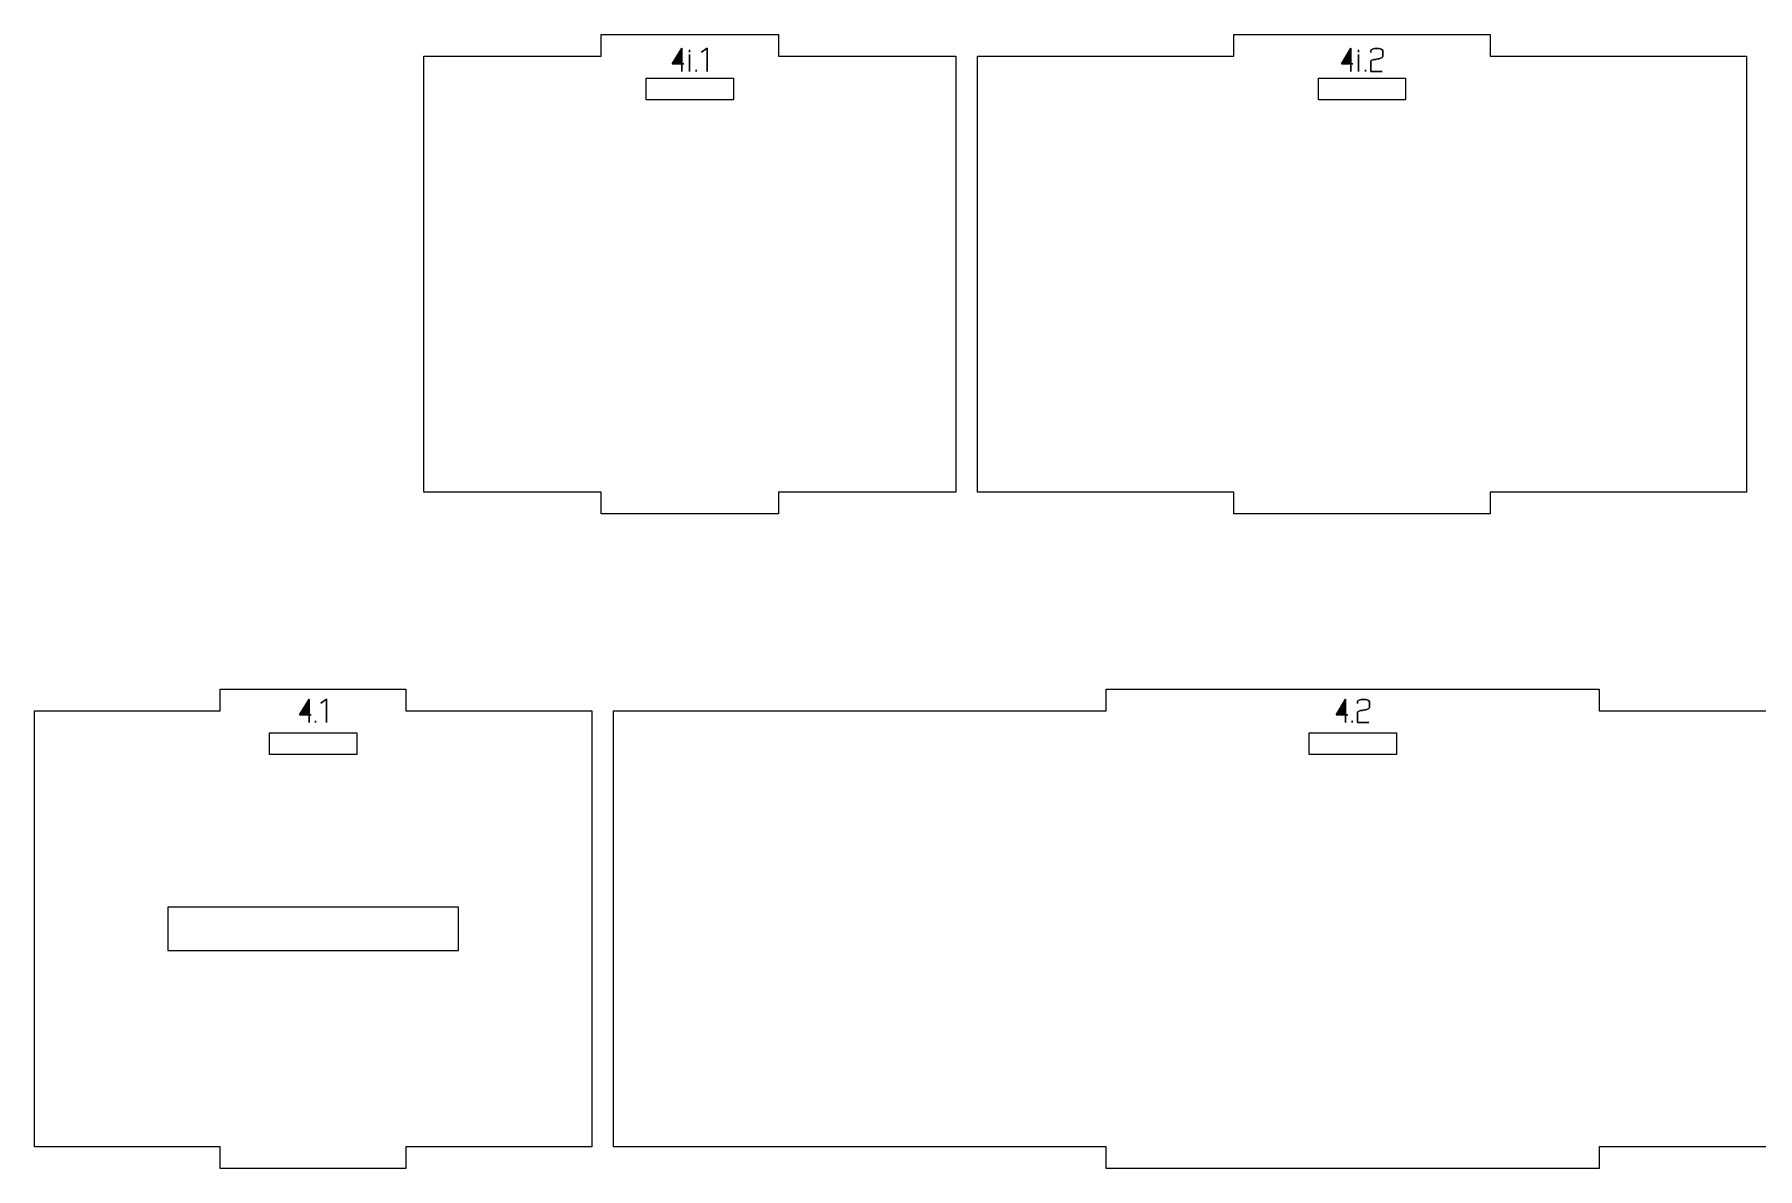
# Model space of a CAD drawing. Header units: centimetres. Extents: x -191 to 212, y -234 to 239.
# Drawn here: x -189.34 to -165.63, y -189.01 to -173.4 of the extents above; entities that cross this region are included whole.
import ezdxf

# ---------------------------------------------------------------- set-up
doc = ezdxf.new("R2010")
doc.units = ezdxf.units.CM
doc.header["$MEASUREMENT"] = 0
doc.layers.add('Capa 1', color=7, linetype='Continuous')

msp = doc.modelspace()

# ---------------------------------------------------------------- hatches: boundary and pattern name
at = {"layer": 'Capa 1', "true_color": 0x3e4095}
h = msp.add_hatch(color=175, dxfattribs=at)
edge = h.paths.add_edge_path()
edge.add_spline(control_points=[(-180.42883, -173.79885), (-180.42883, -173.79885), (-180.42883, -173.58651), (-180.42883, -173.58651), (-180.42883, -173.58651), (-180.55862, -173.79885), (-180.55862, -173.79885), (-180.55862, -173.79885), (-180.42883, -173.79885), (-180.42883, -173.79885)], knot_values=[0, 0, 0, 0, 0.33333333, 0.33333333, 0.33333333, 0.66666667, 0.66666667, 0.66666667, 1, 1, 1, 1], degree=3, periodic=1)
h = msp.add_hatch(color=175, dxfattribs=at)
edge = h.paths.add_edge_path()
edge.add_spline(control_points=[(-180.42883, -173.79885), (-180.42883, -173.79885), (-180.42883, -173.90341), (-180.42883, -173.90341), (-180.42883, -173.90341), (-180.42883, -173.79885), (-180.42883, -173.79885), (-180.42883, -173.79885), (-180.55862, -173.79885), (-180.55862, -173.79885), (-180.55862, -173.79885), (-180.42883, -173.58651), (-180.42883, -173.58651), (-180.42883, -173.58651), (-180.42883, -173.79885), (-180.42883, -173.79885), (-180.42883, -173.79885), (-180.39902, -173.79885), (-180.39902, -173.79885), (-180.39902, -173.79885), (-180.42883, -173.79885), (-180.42883, -173.79885)], knot_values=[0, 0, 0, 0, 0.14285714, 0.14285714, 0.14285714, 0.28571429, 0.28571429, 0.28571429, 0.42857143, 0.42857143, 0.42857143, 0.57142857, 0.57142857, 0.57142857, 0.71428571, 0.71428571, 0.71428571, 0.85714286, 0.85714286, 0.85714286, 1, 1, 1, 1], degree=3, periodic=1)
h = msp.add_hatch(color=175, dxfattribs=at)
edge = h.paths.add_edge_path()
edge.add_spline(control_points=[(-180.32336, -173.64063), (-180.32336, -173.64063), (-180.3229, -173.60807), (-180.3229, -173.60807), (-180.3229, -173.60807), (-180.32336, -173.64063), (-180.32336, -173.64063)], knot_values=[0, 0, 0, 0, 0.5, 0.5, 0.5, 1, 1, 1, 1], degree=3, periodic=1)
h = msp.add_hatch(color=175, dxfattribs=at)
edge = h.paths.add_edge_path()
edge.add_spline(control_points=[(-180.32336, -173.90341), (-180.32336, -173.90341), (-180.32336, -173.66952), (-180.32336, -173.66952), (-180.32336, -173.66952), (-180.32336, -173.90341), (-180.32336, -173.90341)], knot_values=[0, 0, 0, 0, 0.5, 0.5, 0.5, 1, 1, 1, 1], degree=3, periodic=1)
h = msp.add_hatch(color=175, dxfattribs=at)
edge = h.paths.add_edge_path()
edge.add_spline(control_points=[(-180.07891, -173.58651), (-180.07891, -173.58651), (-180.15504, -173.63925), (-180.15504, -173.63925), (-180.15504, -173.63925), (-180.07891, -173.58651), (-180.07891, -173.58651), (-180.07891, -173.58651), (-180.07891, -173.90341), (-180.07891, -173.90341), (-180.07891, -173.90341), (-180.07891, -173.58651), (-180.07891, -173.58651)], knot_values=[0, 0, 0, 0, 0.25, 0.25, 0.25, 0.5, 0.5, 0.5, 0.75, 0.75, 0.75, 1, 1, 1, 1], degree=3, periodic=1)
h = msp.add_hatch(color=175, dxfattribs=at)
edge = h.paths.add_edge_path()
edge.add_spline(control_points=[(-171.2229, -173.79885), (-171.2229, -173.79885), (-171.2229, -173.58651), (-171.2229, -173.58651), (-171.2229, -173.58651), (-171.35269, -173.79885), (-171.35269, -173.79885), (-171.35269, -173.79885), (-171.2229, -173.79885), (-171.2229, -173.79885)], knot_values=[0, 0, 0, 0, 0.33333333, 0.33333333, 0.33333333, 0.66666667, 0.66666667, 0.66666667, 1, 1, 1, 1], degree=3, periodic=1)
h = msp.add_hatch(color=175, dxfattribs=at)
edge = h.paths.add_edge_path()
edge.add_spline(control_points=[(-171.2229, -173.79885), (-171.2229, -173.79885), (-171.2229, -173.90341), (-171.2229, -173.90341), (-171.2229, -173.90341), (-171.2229, -173.79885), (-171.2229, -173.79885), (-171.2229, -173.79885), (-171.35269, -173.79885), (-171.35269, -173.79885), (-171.35269, -173.79885), (-171.2229, -173.58651), (-171.2229, -173.58651), (-171.2229, -173.58651), (-171.2229, -173.79885), (-171.2229, -173.79885), (-171.2229, -173.79885), (-171.19309, -173.79885), (-171.19309, -173.79885), (-171.19309, -173.79885), (-171.2229, -173.79885), (-171.2229, -173.79885)], knot_values=[0, 0, 0, 0, 0.14285714, 0.14285714, 0.14285714, 0.28571429, 0.28571429, 0.28571429, 0.42857143, 0.42857143, 0.42857143, 0.57142857, 0.57142857, 0.57142857, 0.71428571, 0.71428571, 0.71428571, 0.85714286, 0.85714286, 0.85714286, 1, 1, 1, 1], degree=3, periodic=1)
h = msp.add_hatch(color=175, dxfattribs=at)
edge = h.paths.add_edge_path()
edge.add_spline(control_points=[(-171.11743, -173.64063), (-171.11743, -173.64063), (-171.11697, -173.60807), (-171.11697, -173.60807), (-171.11697, -173.60807), (-171.11743, -173.64063), (-171.11743, -173.64063)], knot_values=[0, 0, 0, 0, 0.5, 0.5, 0.5, 1, 1, 1, 1], degree=3, periodic=1)
h = msp.add_hatch(color=175, dxfattribs=at)
edge = h.paths.add_edge_path()
edge.add_spline(control_points=[(-171.11743, -173.90341), (-171.11743, -173.90341), (-171.11743, -173.66952), (-171.11743, -173.66952), (-171.11743, -173.66952), (-171.11743, -173.90341), (-171.11743, -173.90341)], knot_values=[0, 0, 0, 0, 0.5, 0.5, 0.5, 1, 1, 1, 1], degree=3, periodic=1)
h = msp.add_hatch(color=175, dxfattribs=at)
edge = h.paths.add_edge_path()
edge.add_spline(control_points=[(-170.94957, -173.90341), (-170.94957, -173.90341), (-170.94957, -173.77087), (-170.94957, -173.77087), (-170.94865, -173.75895), (-170.9378, -173.74978), (-170.91701, -173.74336), (-170.90845, -173.74274), (-170.90027, -173.74175), (-170.89247, -173.74037), (-170.88468, -173.739), (-170.8768, -173.73755), (-170.86885, -173.73602), (-170.85418, -173.73357), (-170.84294, -173.73158), (-170.83515, -173.73006), (-170.82735, -173.72853), (-170.81978, -173.72654), (-170.81244, -173.72409), (-170.79349, -173.71706), (-170.78401, -173.70804), (-170.78401, -173.69704), (-170.78401, -173.69704), (-170.78401, -173.62228), (-170.78401, -173.62228), (-170.78401, -173.6125), (-170.79188, -173.60417), (-170.80763, -173.59729), (-170.82337, -173.59041), (-170.84302, -173.58697), (-170.86656, -173.58697), (-170.8901, -173.58697), (-170.90975, -173.59041), (-170.92549, -173.59729), (-170.94124, -173.60417), (-170.94911, -173.6125), (-170.94911, -173.62228), (-170.94911, -173.62228), (-170.94911, -173.64475), (-170.94911, -173.64475), (-170.94911, -173.64475), (-170.94911, -173.62228), (-170.94911, -173.62228), (-170.94911, -173.6125), (-170.94124, -173.60417), (-170.92549, -173.59729), (-170.90975, -173.59041), (-170.8901, -173.58697), (-170.86656, -173.58697), (-170.84302, -173.58697), (-170.82337, -173.59041), (-170.80763, -173.59729), (-170.79188, -173.60417), (-170.78401, -173.6125), (-170.78401, -173.62228), (-170.78401, -173.62228), (-170.78401, -173.69704), (-170.78401, -173.69704), (-170.78401, -173.70804), (-170.79349, -173.71706), (-170.81244, -173.72409), (-170.81978, -173.72654), (-170.82735, -173.72853), (-170.83515, -173.73006), (-170.84294, -173.73158), (-170.85418, -173.73357), (-170.86885, -173.73602), (-170.8768, -173.73755), (-170.88468, -173.739), (-170.89247, -173.74037), (-170.90027, -173.74175), (-170.90845, -173.74274), (-170.91701, -173.74336), (-170.9378, -173.74978), (-170.94865, -173.75895), (-170.94957, -173.77087), (-170.94957, -173.77087), (-170.94957, -173.90341), (-170.94957, -173.90341), (-170.94957, -173.90341), (-170.79272, -173.90341), (-170.79272, -173.90341), (-170.79272, -173.90341), (-170.94957, -173.90341), (-170.94957, -173.90341)], knot_values=[0, 0, 0, 0, 0.03571429, 0.03571429, 0.03571429, 0.07142857, 0.07142857, 0.07142857, 0.10714286, 0.10714286, 0.10714286, 0.14285714, 0.14285714, 0.14285714, 0.17857143, 0.17857143, 0.17857143, 0.21428571, 0.21428571, 0.21428571, 0.25, 0.25, 0.25, 0.28571429, 0.28571429, 0.28571429, 0.32142857, 0.32142857, 0.32142857, 0.35714286, 0.35714286, 0.35714286, 0.39285714, 0.39285714, 0.39285714, 0.42857143, 0.42857143, 0.42857143, 0.46428571, 0.46428571, 0.46428571, 0.5, 0.5, 0.5, 0.53571429, 0.53571429, 0.53571429, 0.57142857, 0.57142857, 0.57142857, 0.60714286, 0.60714286, 0.60714286, 0.64285714, 0.64285714, 0.64285714, 0.67857143, 0.67857143, 0.67857143, 0.71428571, 0.71428571, 0.71428571, 0.75, 0.75, 0.75, 0.78571429, 0.78571429, 0.78571429, 0.82142857, 0.82142857, 0.82142857, 0.85714286, 0.85714286, 0.85714286, 0.89285714, 0.89285714, 0.89285714, 0.92857143, 0.92857143, 0.92857143, 0.96428571, 0.96428571, 0.96428571, 1, 1, 1, 1], degree=3, periodic=1)
h = msp.add_hatch(color=175, dxfattribs=at)
edge = h.paths.add_edge_path()
edge.add_spline(control_points=[(-180.22842, -173.90341), (-180.22842, -173.90341), (-180.22842, -173.88094), (-180.22842, -173.88094), (-180.22842, -173.88094), (-180.22842, -173.90341), (-180.22842, -173.90341)], knot_values=[0, 0, 0, 0, 0.5, 0.5, 0.5, 1, 1, 1, 1], degree=3, periodic=1)
h = msp.add_hatch(color=175, dxfattribs=at)
edge = h.paths.add_edge_path()
edge.add_spline(control_points=[(-171.02249, -173.90341), (-171.02249, -173.90341), (-171.02249, -173.88094), (-171.02249, -173.88094), (-171.02249, -173.88094), (-171.02249, -173.90341), (-171.02249, -173.90341)], knot_values=[0, 0, 0, 0, 0.5, 0.5, 0.5, 1, 1, 1, 1], degree=3, periodic=1)
h = msp.add_hatch(color=175, dxfattribs=at)
edge = h.paths.add_edge_path()
edge.add_spline(control_points=[(-185.55668, -182.76062), (-185.55668, -182.76062), (-185.55668, -182.54828), (-185.55668, -182.54828), (-185.55668, -182.54828), (-185.68647, -182.76062), (-185.68647, -182.76062), (-185.68647, -182.76062), (-185.55668, -182.76062), (-185.55668, -182.76062)], knot_values=[0, 0, 0, 0, 0.33333333, 0.33333333, 0.33333333, 0.66666667, 0.66666667, 0.66666667, 1, 1, 1, 1], degree=3, periodic=1)
h = msp.add_hatch(color=175, dxfattribs=at)
edge = h.paths.add_edge_path()
edge.add_spline(control_points=[(-185.55668, -182.76062), (-185.55668, -182.76062), (-185.55668, -182.86518), (-185.55668, -182.86518), (-185.55668, -182.86518), (-185.55668, -182.76062), (-185.55668, -182.76062), (-185.55668, -182.76062), (-185.68647, -182.76062), (-185.68647, -182.76062), (-185.68647, -182.76062), (-185.55668, -182.54828), (-185.55668, -182.54828), (-185.55668, -182.54828), (-185.55668, -182.76062), (-185.55668, -182.76062), (-185.55668, -182.76062), (-185.52687, -182.76062), (-185.52687, -182.76062), (-185.52687, -182.76062), (-185.55668, -182.76062), (-185.55668, -182.76062)], knot_values=[0, 0, 0, 0, 0.14285714, 0.14285714, 0.14285714, 0.28571429, 0.28571429, 0.28571429, 0.42857143, 0.42857143, 0.42857143, 0.57142857, 0.57142857, 0.57142857, 0.71428571, 0.71428571, 0.71428571, 0.85714286, 0.85714286, 0.85714286, 1, 1, 1, 1], degree=3, periodic=1)
h = msp.add_hatch(color=175, dxfattribs=at)
edge = h.paths.add_edge_path()
edge.add_spline(control_points=[(-185.31683, -182.54828), (-185.31683, -182.54828), (-185.39296, -182.60102), (-185.39296, -182.60102), (-185.39296, -182.60102), (-185.31683, -182.54828), (-185.31683, -182.54828), (-185.31683, -182.54828), (-185.31683, -182.86518), (-185.31683, -182.86518), (-185.31683, -182.86518), (-185.31683, -182.54828), (-185.31683, -182.54828)], knot_values=[0, 0, 0, 0, 0.25, 0.25, 0.25, 0.5, 0.5, 0.5, 0.75, 0.75, 0.75, 1, 1, 1, 1], degree=3, periodic=1)
h = msp.add_hatch(color=175, dxfattribs=at)
edge = h.paths.add_edge_path()
edge.add_spline(control_points=[(-171.29612, -182.76062), (-171.29612, -182.76062), (-171.29612, -182.54828), (-171.29612, -182.54828), (-171.29612, -182.54828), (-171.42591, -182.76062), (-171.42591, -182.76062), (-171.42591, -182.76062), (-171.29612, -182.76062), (-171.29612, -182.76062)], knot_values=[0, 0, 0, 0, 0.33333333, 0.33333333, 0.33333333, 0.66666667, 0.66666667, 0.66666667, 1, 1, 1, 1], degree=3, periodic=1)
h = msp.add_hatch(color=175, dxfattribs=at)
edge = h.paths.add_edge_path()
edge.add_spline(control_points=[(-171.29612, -182.76062), (-171.29612, -182.76062), (-171.29612, -182.86518), (-171.29612, -182.86518), (-171.29612, -182.86518), (-171.29612, -182.76062), (-171.29612, -182.76062), (-171.29612, -182.76062), (-171.42591, -182.76062), (-171.42591, -182.76062), (-171.42591, -182.76062), (-171.29612, -182.54828), (-171.29612, -182.54828), (-171.29612, -182.54828), (-171.29612, -182.76062), (-171.29612, -182.76062), (-171.29612, -182.76062), (-171.26631, -182.76062), (-171.26631, -182.76062), (-171.26631, -182.76062), (-171.29612, -182.76062), (-171.29612, -182.76062)], knot_values=[0, 0, 0, 0, 0.14285714, 0.14285714, 0.14285714, 0.28571429, 0.28571429, 0.28571429, 0.42857143, 0.42857143, 0.42857143, 0.57142857, 0.57142857, 0.57142857, 0.71428571, 0.71428571, 0.71428571, 0.85714286, 0.85714286, 0.85714286, 1, 1, 1, 1], degree=3, periodic=1)
h = msp.add_hatch(color=175, dxfattribs=at)
edge = h.paths.add_edge_path()
edge.add_spline(control_points=[(-171.13286, -182.86518), (-171.13286, -182.86518), (-171.13286, -182.73264), (-171.13286, -182.73264), (-171.13194, -182.72072), (-171.12109, -182.71155), (-171.1003, -182.70513), (-171.09174, -182.70451), (-171.08356, -182.70352), (-171.07576, -182.70214), (-171.06797, -182.70077), (-171.06009, -182.69932), (-171.05214, -182.69779), (-171.03747, -182.69534), (-171.02623, -182.69335), (-171.01844, -182.69183), (-171.01064, -182.6903), (-171.00307, -182.68831), (-170.99573, -182.68586), (-170.97678, -182.67883), (-170.9673, -182.66981), (-170.9673, -182.65881), (-170.9673, -182.65881), (-170.9673, -182.58405), (-170.9673, -182.58405), (-170.9673, -182.57427), (-170.97517, -182.56594), (-170.99092, -182.55906), (-171.00666, -182.55218), (-171.02631, -182.54874), (-171.04985, -182.54874), (-171.07339, -182.54874), (-171.09304, -182.55218), (-171.10878, -182.55906), (-171.12453, -182.56594), (-171.1324, -182.57427), (-171.1324, -182.58405), (-171.1324, -182.58405), (-171.1324, -182.60652), (-171.1324, -182.60652), (-171.1324, -182.60652), (-171.1324, -182.58405), (-171.1324, -182.58405), (-171.1324, -182.57427), (-171.12453, -182.56594), (-171.10878, -182.55906), (-171.09304, -182.55218), (-171.07339, -182.54874), (-171.04985, -182.54874), (-171.02631, -182.54874), (-171.00666, -182.55218), (-170.99092, -182.55906), (-170.97517, -182.56594), (-170.9673, -182.57427), (-170.9673, -182.58405), (-170.9673, -182.58405), (-170.9673, -182.65881), (-170.9673, -182.65881), (-170.9673, -182.66981), (-170.97678, -182.67883), (-170.99573, -182.68586), (-171.00307, -182.68831), (-171.01064, -182.6903), (-171.01844, -182.69183), (-171.02623, -182.69335), (-171.03747, -182.69534), (-171.05214, -182.69779), (-171.06009, -182.69932), (-171.06797, -182.70077), (-171.07576, -182.70214), (-171.08356, -182.70352), (-171.09174, -182.70451), (-171.1003, -182.70513), (-171.12109, -182.71155), (-171.13194, -182.72072), (-171.13286, -182.73264), (-171.13286, -182.73264), (-171.13286, -182.86518), (-171.13286, -182.86518), (-171.13286, -182.86518), (-170.97601, -182.86518), (-170.97601, -182.86518), (-170.97601, -182.86518), (-171.13286, -182.86518), (-171.13286, -182.86518)], knot_values=[0, 0, 0, 0, 0.03571429, 0.03571429, 0.03571429, 0.07142857, 0.07142857, 0.07142857, 0.10714286, 0.10714286, 0.10714286, 0.14285714, 0.14285714, 0.14285714, 0.17857143, 0.17857143, 0.17857143, 0.21428571, 0.21428571, 0.21428571, 0.25, 0.25, 0.25, 0.28571429, 0.28571429, 0.28571429, 0.32142857, 0.32142857, 0.32142857, 0.35714286, 0.35714286, 0.35714286, 0.39285714, 0.39285714, 0.39285714, 0.42857143, 0.42857143, 0.42857143, 0.46428571, 0.46428571, 0.46428571, 0.5, 0.5, 0.5, 0.53571429, 0.53571429, 0.53571429, 0.57142857, 0.57142857, 0.57142857, 0.60714286, 0.60714286, 0.60714286, 0.64285714, 0.64285714, 0.64285714, 0.67857143, 0.67857143, 0.67857143, 0.71428571, 0.71428571, 0.71428571, 0.75, 0.75, 0.75, 0.78571429, 0.78571429, 0.78571429, 0.82142857, 0.82142857, 0.82142857, 0.85714286, 0.85714286, 0.85714286, 0.89285714, 0.89285714, 0.89285714, 0.92857143, 0.92857143, 0.92857143, 0.96428571, 0.96428571, 0.96428571, 1, 1, 1, 1], degree=3, periodic=1)
h = msp.add_hatch(color=175, dxfattribs=at)
edge = h.paths.add_edge_path()
edge.add_spline(control_points=[(-185.46634, -182.86518), (-185.46634, -182.86518), (-185.46634, -182.84271), (-185.46634, -182.84271), (-185.46634, -182.84271), (-185.46634, -182.86518), (-185.46634, -182.86518)], knot_values=[0, 0, 0, 0, 0.5, 0.5, 0.5, 1, 1, 1, 1], degree=3, periodic=1)
h = msp.add_hatch(color=175, dxfattribs=at)
edge = h.paths.add_edge_path()
edge.add_spline(control_points=[(-171.20578, -182.86518), (-171.20578, -182.86518), (-171.20578, -182.84271), (-171.20578, -182.84271), (-171.20578, -182.84271), (-171.20578, -182.86518), (-171.20578, -182.86518)], knot_values=[0, 0, 0, 0, 0.5, 0.5, 0.5, 1, 1, 1, 1], degree=3, periodic=1)

# ---------------------------------------------------------------- linework, layer by layer
at = {"layer": 'Capa 1', "color": 240, "lineweight": 20}
for points, knots in [([(-183.97764, -173.69541), (-183.97764, -173.69541), (-183.97764, -179.69541), (-183.97764, -179.69541), (-183.97764, -179.69541), (-181.53839, -179.69541), (-181.53839, -179.69541), (-181.53839, -179.69541), (-181.53839, -179.99541), (-181.53839, -179.99541), (-181.53839, -179.99541), (-179.09914, -179.99541), (-179.09914, -179.99541), (-179.09914, -179.99541), (-179.09914, -179.69541), (-179.09914, -179.69541), (-179.09914, -179.69541), (-176.65989, -179.69541), (-176.65989, -179.69541), (-176.65989, -179.69541), (-176.65989, -173.69541), (-176.65989, -173.69541), (-176.65989, -173.69541), (-179.09914, -173.69541), (-179.09914, -173.69541), (-179.09914, -173.69541), (-179.09914, -173.39541), (-179.09914, -173.39541), (-179.09914, -173.39541), (-181.53839, -173.39541), (-181.53839, -173.39541), (-181.53839, -173.39541), (-181.53839, -173.69541), (-181.53839, -173.69541), (-181.53839, -173.69541), (-183.97764, -173.69541), (-183.97764, -173.69541)], [0, 0, 0, 0, 0.08333333, 0.08333333, 0.08333333, 0.16666667, 0.16666667, 0.16666667, 0.25, 0.25, 0.25, 0.33333333, 0.33333333, 0.33333333, 0.41666667, 0.41666667, 0.41666667, 0.5, 0.5, 0.5, 0.58333333, 0.58333333, 0.58333333, 0.66666667, 0.66666667, 0.66666667, 0.75, 0.75, 0.75, 0.83333333, 0.83333333, 0.83333333, 0.91666667, 0.91666667, 0.91666667, 1, 1, 1, 1]), ([(-176.35989, -173.69541), (-176.35989, -173.69541), (-176.35989, -179.69541), (-176.35989, -179.69541), (-176.35989, -179.69541), (-172.8322, -179.69541), (-172.8322, -179.69541), (-172.8322, -179.69541), (-172.8322, -179.99541), (-172.8322, -179.99541), (-172.8322, -179.99541), (-169.3045, -179.99541), (-169.3045, -179.99541), (-169.3045, -179.99541), (-169.3045, -179.69541), (-169.3045, -179.69541), (-169.3045, -179.69541), (-165.77681, -179.69541), (-165.77681, -179.69541), (-165.77681, -179.69541), (-165.77681, -173.69541), (-165.77681, -173.69541), (-165.77681, -173.69541), (-169.3045, -173.69541), (-169.3045, -173.69541), (-169.3045, -173.69541), (-169.3045, -173.39541), (-169.3045, -173.39541), (-169.3045, -173.39541), (-172.8322, -173.39541), (-172.8322, -173.39541), (-172.8322, -173.39541), (-172.8322, -173.69541), (-172.8322, -173.69541), (-172.8322, -173.69541), (-176.35989, -173.69541), (-176.35989, -173.69541)], [0, 0, 0, 0, 0.08333333, 0.08333333, 0.08333333, 0.16666667, 0.16666667, 0.16666667, 0.25, 0.25, 0.25, 0.33333333, 0.33333333, 0.33333333, 0.41666667, 0.41666667, 0.41666667, 0.5, 0.5, 0.5, 0.58333333, 0.58333333, 0.58333333, 0.66666667, 0.66666667, 0.66666667, 0.75, 0.75, 0.75, 0.83333333, 0.83333333, 0.83333333, 0.91666667, 0.91666667, 0.91666667, 1, 1, 1, 1]), ([(-180.91877, -174.29534), (-180.91877, -174.29534), (-179.71877, -174.29534), (-179.71877, -174.29534), (-179.71877, -174.29534), (-179.71877, -173.99534), (-179.71877, -173.99534), (-179.71877, -173.99534), (-180.91877, -173.99534), (-180.91877, -173.99534), (-180.91877, -173.99534), (-180.91877, -174.29534), (-180.91877, -174.29534)], [0, 0, 0, 0, 0.25, 0.25, 0.25, 0.5, 0.5, 0.5, 0.75, 0.75, 0.75, 1, 1, 1, 1]), ([(-171.66835, -174.29534), (-171.66835, -174.29534), (-170.46835, -174.29534), (-170.46835, -174.29534), (-170.46835, -174.29534), (-170.46835, -173.99534), (-170.46835, -173.99534), (-170.46835, -173.99534), (-171.66835, -173.99534), (-171.66835, -173.99534), (-171.66835, -173.99534), (-171.66835, -174.29534), (-171.66835, -174.29534)], [0, 0, 0, 0, 0.25, 0.25, 0.25, 0.5, 0.5, 0.5, 0.75, 0.75, 0.75, 1, 1, 1, 1]), ([(-189.33503, -182.70798), (-189.33503, -182.70798), (-189.33503, -188.70798), (-189.33503, -188.70798), (-189.33503, -188.70798), (-186.77944, -188.70798), (-186.77944, -188.70798), (-186.77944, -188.70798), (-186.77944, -189.00798), (-186.77944, -189.00798), (-186.77944, -189.00798), (-184.22386, -189.00798), (-184.22386, -189.00798), (-184.22386, -189.00798), (-184.22386, -188.70798), (-184.22386, -188.70798), (-184.22386, -188.70798), (-181.66827, -188.70798), (-181.66827, -188.70798), (-181.66827, -188.70798), (-181.66827, -182.70798), (-181.66827, -182.70798), (-181.66827, -182.70798), (-184.22386, -182.70798), (-184.22386, -182.70798), (-184.22386, -182.70798), (-184.22386, -182.40798), (-184.22386, -182.40798), (-184.22386, -182.40798), (-186.77944, -182.40798), (-186.77944, -182.40798), (-186.77944, -182.40798), (-186.77944, -182.70798), (-186.77944, -182.70798), (-186.77944, -182.70798), (-189.33503, -182.70798), (-189.33503, -182.70798)], [0, 0, 0, 0, 0.08333333, 0.08333333, 0.08333333, 0.16666667, 0.16666667, 0.16666667, 0.25, 0.25, 0.25, 0.33333333, 0.33333333, 0.33333333, 0.41666667, 0.41666667, 0.41666667, 0.5, 0.5, 0.5, 0.58333333, 0.58333333, 0.58333333, 0.66666667, 0.66666667, 0.66666667, 0.75, 0.75, 0.75, 0.83333333, 0.83333333, 0.83333333, 0.91666667, 0.91666667, 0.91666667, 1, 1, 1, 1]), ([(-181.36827, -182.70798), (-181.36827, -182.70798), (-181.36827, -188.70798), (-181.36827, -188.70798), (-181.36827, -188.70798), (-174.58716, -188.70798), (-174.58716, -188.70798), (-174.58716, -188.70798), (-174.58716, -189.00798), (-174.58716, -189.00798), (-174.58716, -189.00798), (-167.80605, -189.00798), (-167.80605, -189.00798), (-167.80605, -189.00798), (-167.80605, -188.70798), (-167.80605, -188.70798), (-167.80605, -188.70798), (-161.02494, -188.70798), (-161.02494, -188.70798), (-161.02494, -188.70798), (-161.02494, -182.70798), (-161.02494, -182.70798), (-161.02494, -182.70798), (-167.80605, -182.70798), (-167.80605, -182.70798), (-167.80605, -182.70798), (-167.80605, -182.40798), (-167.80605, -182.40798), (-167.80605, -182.40798), (-174.58716, -182.40798), (-174.58716, -182.40798), (-174.58716, -182.40798), (-174.58716, -182.70798), (-174.58716, -182.70798), (-174.58716, -182.70798), (-181.36827, -182.70798), (-181.36827, -182.70798)], [0, 0, 0, 0, 0.08333333, 0.08333333, 0.08333333, 0.16666667, 0.16666667, 0.16666667, 0.25, 0.25, 0.25, 0.33333333, 0.33333333, 0.33333333, 0.41666667, 0.41666667, 0.41666667, 0.5, 0.5, 0.5, 0.58333333, 0.58333333, 0.58333333, 0.66666667, 0.66666667, 0.66666667, 0.75, 0.75, 0.75, 0.83333333, 0.83333333, 0.83333333, 0.91666667, 0.91666667, 0.91666667, 1, 1, 1, 1]), ([(-186.10165, -183.30834), (-186.10165, -183.30834), (-184.90165, -183.30834), (-184.90165, -183.30834), (-184.90165, -183.30834), (-184.90165, -183.00834), (-184.90165, -183.00834), (-184.90165, -183.00834), (-186.10165, -183.00834), (-186.10165, -183.00834), (-186.10165, -183.00834), (-186.10165, -183.30834), (-186.10165, -183.30834)], [0, 0, 0, 0, 0.25, 0.25, 0.25, 0.5, 0.5, 0.5, 0.75, 0.75, 0.75, 1, 1, 1, 1]), ([(-171.79661, -183.30834), (-171.79661, -183.30834), (-170.59661, -183.30834), (-170.59661, -183.30834), (-170.59661, -183.30834), (-170.59661, -183.00834), (-170.59661, -183.00834), (-170.59661, -183.00834), (-171.79661, -183.00834), (-171.79661, -183.00834), (-171.79661, -183.00834), (-171.79661, -183.30834), (-171.79661, -183.30834)], [0, 0, 0, 0, 0.25, 0.25, 0.25, 0.5, 0.5, 0.5, 0.75, 0.75, 0.75, 1, 1, 1, 1]), ([(-187.50165, -185.40798), (-187.50165, -185.40798), (-183.50165, -185.40798), (-183.50165, -185.40798), (-183.50165, -185.40798), (-183.50165, -186.00798), (-183.50165, -186.00798), (-183.50165, -186.00798), (-187.50165, -186.00798), (-187.50165, -186.00798), (-187.50165, -186.00798), (-187.50165, -185.40798), (-187.50165, -185.40798)], [0, 0, 0, 0, 0.25, 0.25, 0.25, 0.5, 0.5, 0.5, 0.75, 0.75, 0.75, 1, 1, 1, 1])]:
    msp.add_open_spline(points, degree=3, knots=knots, dxfattribs=at)
at = {"layer": 'Capa 1', "color": 114, "lineweight": 9}
for points, knots in [([(-180.42883, -173.79885), (-180.42883, -173.79885), (-180.42883, -173.58651), (-180.42883, -173.58651), (-180.42883, -173.58651), (-180.55862, -173.79885), (-180.55862, -173.79885), (-180.55862, -173.79885), (-180.42883, -173.79885), (-180.42883, -173.79885)], [0, 0, 0, 0, 0.33333333, 0.33333333, 0.33333333, 0.66666667, 0.66666667, 0.66666667, 1, 1, 1, 1]), ([(-180.42883, -173.79885), (-180.42883, -173.79885), (-180.42883, -173.90341), (-180.42883, -173.90341), (-180.42883, -173.90341), (-180.42883, -173.79885), (-180.42883, -173.79885), (-180.42883, -173.79885), (-180.55862, -173.79885), (-180.55862, -173.79885), (-180.55862, -173.79885), (-180.42883, -173.58651), (-180.42883, -173.58651), (-180.42883, -173.58651), (-180.42883, -173.79885), (-180.42883, -173.79885), (-180.42883, -173.79885), (-180.39902, -173.79885), (-180.39902, -173.79885), (-180.39902, -173.79885), (-180.42883, -173.79885), (-180.42883, -173.79885)], [0, 0, 0, 0, 0.14285714, 0.14285714, 0.14285714, 0.28571429, 0.28571429, 0.28571429, 0.42857143, 0.42857143, 0.42857143, 0.57142857, 0.57142857, 0.57142857, 0.71428571, 0.71428571, 0.71428571, 0.85714286, 0.85714286, 0.85714286, 1, 1, 1, 1]), ([(-180.32336, -173.64063), (-180.32336, -173.64063), (-180.3229, -173.60807), (-180.3229, -173.60807), (-180.3229, -173.60807), (-180.32336, -173.64063), (-180.32336, -173.64063)], [0, 0, 0, 0, 0.5, 0.5, 0.5, 1, 1, 1, 1]), ([(-180.32336, -173.90341), (-180.32336, -173.90341), (-180.32336, -173.66952), (-180.32336, -173.66952), (-180.32336, -173.66952), (-180.32336, -173.90341), (-180.32336, -173.90341)], [0, 0, 0, 0, 0.5, 0.5, 0.5, 1, 1, 1, 1]), ([(-180.07891, -173.58651), (-180.07891, -173.58651), (-180.15504, -173.63925), (-180.15504, -173.63925), (-180.15504, -173.63925), (-180.07891, -173.58651), (-180.07891, -173.58651), (-180.07891, -173.58651), (-180.07891, -173.90341), (-180.07891, -173.90341), (-180.07891, -173.90341), (-180.07891, -173.58651), (-180.07891, -173.58651)], [0, 0, 0, 0, 0.25, 0.25, 0.25, 0.5, 0.5, 0.5, 0.75, 0.75, 0.75, 1, 1, 1, 1]), ([(-171.2229, -173.79885), (-171.2229, -173.79885), (-171.2229, -173.58651), (-171.2229, -173.58651), (-171.2229, -173.58651), (-171.35269, -173.79885), (-171.35269, -173.79885), (-171.35269, -173.79885), (-171.2229, -173.79885), (-171.2229, -173.79885)], [0, 0, 0, 0, 0.33333333, 0.33333333, 0.33333333, 0.66666667, 0.66666667, 0.66666667, 1, 1, 1, 1]), ([(-171.2229, -173.79885), (-171.2229, -173.79885), (-171.2229, -173.90341), (-171.2229, -173.90341), (-171.2229, -173.90341), (-171.2229, -173.79885), (-171.2229, -173.79885), (-171.2229, -173.79885), (-171.35269, -173.79885), (-171.35269, -173.79885), (-171.35269, -173.79885), (-171.2229, -173.58651), (-171.2229, -173.58651), (-171.2229, -173.58651), (-171.2229, -173.79885), (-171.2229, -173.79885), (-171.2229, -173.79885), (-171.19309, -173.79885), (-171.19309, -173.79885), (-171.19309, -173.79885), (-171.2229, -173.79885), (-171.2229, -173.79885)], [0, 0, 0, 0, 0.14285714, 0.14285714, 0.14285714, 0.28571429, 0.28571429, 0.28571429, 0.42857143, 0.42857143, 0.42857143, 0.57142857, 0.57142857, 0.57142857, 0.71428571, 0.71428571, 0.71428571, 0.85714286, 0.85714286, 0.85714286, 1, 1, 1, 1]), ([(-171.11743, -173.64063), (-171.11743, -173.64063), (-171.11697, -173.60807), (-171.11697, -173.60807), (-171.11697, -173.60807), (-171.11743, -173.64063), (-171.11743, -173.64063)], [0, 0, 0, 0, 0.5, 0.5, 0.5, 1, 1, 1, 1]), ([(-171.11743, -173.90341), (-171.11743, -173.90341), (-171.11743, -173.66952), (-171.11743, -173.66952), (-171.11743, -173.66952), (-171.11743, -173.90341), (-171.11743, -173.90341)], [0, 0, 0, 0, 0.5, 0.5, 0.5, 1, 1, 1, 1]), ([(-170.94957, -173.90341), (-170.94957, -173.90341), (-170.94957, -173.77087), (-170.94957, -173.77087), (-170.94865, -173.75895), (-170.9378, -173.74978), (-170.91701, -173.74336), (-170.90845, -173.74274), (-170.90027, -173.74175), (-170.89247, -173.74037), (-170.88468, -173.739), (-170.8768, -173.73755), (-170.86885, -173.73602), (-170.85418, -173.73357), (-170.84294, -173.73158), (-170.83515, -173.73006), (-170.82735, -173.72853), (-170.81978, -173.72654), (-170.81244, -173.72409), (-170.79349, -173.71706), (-170.78401, -173.70804), (-170.78401, -173.69704), (-170.78401, -173.69704), (-170.78401, -173.62228), (-170.78401, -173.62228), (-170.78401, -173.6125), (-170.79188, -173.60417), (-170.80763, -173.59729), (-170.82337, -173.59041), (-170.84302, -173.58697), (-170.86656, -173.58697), (-170.8901, -173.58697), (-170.90975, -173.59041), (-170.92549, -173.59729), (-170.94124, -173.60417), (-170.94911, -173.6125), (-170.94911, -173.62228), (-170.94911, -173.62228), (-170.94911, -173.64475), (-170.94911, -173.64475), (-170.94911, -173.64475), (-170.94911, -173.62228), (-170.94911, -173.62228), (-170.94911, -173.6125), (-170.94124, -173.60417), (-170.92549, -173.59729), (-170.90975, -173.59041), (-170.8901, -173.58697), (-170.86656, -173.58697), (-170.84302, -173.58697), (-170.82337, -173.59041), (-170.80763, -173.59729), (-170.79188, -173.60417), (-170.78401, -173.6125), (-170.78401, -173.62228), (-170.78401, -173.62228), (-170.78401, -173.69704), (-170.78401, -173.69704), (-170.78401, -173.70804), (-170.79349, -173.71706), (-170.81244, -173.72409), (-170.81978, -173.72654), (-170.82735, -173.72853), (-170.83515, -173.73006), (-170.84294, -173.73158), (-170.85418, -173.73357), (-170.86885, -173.73602), (-170.8768, -173.73755), (-170.88468, -173.739), (-170.89247, -173.74037), (-170.90027, -173.74175), (-170.90845, -173.74274), (-170.91701, -173.74336), (-170.9378, -173.74978), (-170.94865, -173.75895), (-170.94957, -173.77087), (-170.94957, -173.77087), (-170.94957, -173.90341), (-170.94957, -173.90341), (-170.94957, -173.90341), (-170.79272, -173.90341), (-170.79272, -173.90341), (-170.79272, -173.90341), (-170.94957, -173.90341), (-170.94957, -173.90341)], [0, 0, 0, 0, 0.03571429, 0.03571429, 0.03571429, 0.07142857, 0.07142857, 0.07142857, 0.10714286, 0.10714286, 0.10714286, 0.14285714, 0.14285714, 0.14285714, 0.17857143, 0.17857143, 0.17857143, 0.21428571, 0.21428571, 0.21428571, 0.25, 0.25, 0.25, 0.28571429, 0.28571429, 0.28571429, 0.32142857, 0.32142857, 0.32142857, 0.35714286, 0.35714286, 0.35714286, 0.39285714, 0.39285714, 0.39285714, 0.42857143, 0.42857143, 0.42857143, 0.46428571, 0.46428571, 0.46428571, 0.5, 0.5, 0.5, 0.53571429, 0.53571429, 0.53571429, 0.57142857, 0.57142857, 0.57142857, 0.60714286, 0.60714286, 0.60714286, 0.64285714, 0.64285714, 0.64285714, 0.67857143, 0.67857143, 0.67857143, 0.71428571, 0.71428571, 0.71428571, 0.75, 0.75, 0.75, 0.78571429, 0.78571429, 0.78571429, 0.82142857, 0.82142857, 0.82142857, 0.85714286, 0.85714286, 0.85714286, 0.89285714, 0.89285714, 0.89285714, 0.92857143, 0.92857143, 0.92857143, 0.96428571, 0.96428571, 0.96428571, 1, 1, 1, 1]), ([(-180.22842, -173.90341), (-180.22842, -173.90341), (-180.22842, -173.88094), (-180.22842, -173.88094), (-180.22842, -173.88094), (-180.22842, -173.90341), (-180.22842, -173.90341)], [0, 0, 0, 0, 0.5, 0.5, 0.5, 1, 1, 1, 1]), ([(-171.02249, -173.90341), (-171.02249, -173.90341), (-171.02249, -173.88094), (-171.02249, -173.88094), (-171.02249, -173.88094), (-171.02249, -173.90341), (-171.02249, -173.90341)], [0, 0, 0, 0, 0.5, 0.5, 0.5, 1, 1, 1, 1]), ([(-185.55668, -182.76062), (-185.55668, -182.76062), (-185.55668, -182.54828), (-185.55668, -182.54828), (-185.55668, -182.54828), (-185.68647, -182.76062), (-185.68647, -182.76062), (-185.68647, -182.76062), (-185.55668, -182.76062), (-185.55668, -182.76062)], [0, 0, 0, 0, 0.33333333, 0.33333333, 0.33333333, 0.66666667, 0.66666667, 0.66666667, 1, 1, 1, 1]), ([(-185.55668, -182.76062), (-185.55668, -182.76062), (-185.55668, -182.86518), (-185.55668, -182.86518), (-185.55668, -182.86518), (-185.55668, -182.76062), (-185.55668, -182.76062), (-185.55668, -182.76062), (-185.68647, -182.76062), (-185.68647, -182.76062), (-185.68647, -182.76062), (-185.55668, -182.54828), (-185.55668, -182.54828), (-185.55668, -182.54828), (-185.55668, -182.76062), (-185.55668, -182.76062), (-185.55668, -182.76062), (-185.52687, -182.76062), (-185.52687, -182.76062), (-185.52687, -182.76062), (-185.55668, -182.76062), (-185.55668, -182.76062)], [0, 0, 0, 0, 0.14285714, 0.14285714, 0.14285714, 0.28571429, 0.28571429, 0.28571429, 0.42857143, 0.42857143, 0.42857143, 0.57142857, 0.57142857, 0.57142857, 0.71428571, 0.71428571, 0.71428571, 0.85714286, 0.85714286, 0.85714286, 1, 1, 1, 1]), ([(-185.31683, -182.54828), (-185.31683, -182.54828), (-185.39296, -182.60102), (-185.39296, -182.60102), (-185.39296, -182.60102), (-185.31683, -182.54828), (-185.31683, -182.54828), (-185.31683, -182.54828), (-185.31683, -182.86518), (-185.31683, -182.86518), (-185.31683, -182.86518), (-185.31683, -182.54828), (-185.31683, -182.54828)], [0, 0, 0, 0, 0.25, 0.25, 0.25, 0.5, 0.5, 0.5, 0.75, 0.75, 0.75, 1, 1, 1, 1]), ([(-171.29612, -182.76062), (-171.29612, -182.76062), (-171.29612, -182.54828), (-171.29612, -182.54828), (-171.29612, -182.54828), (-171.42591, -182.76062), (-171.42591, -182.76062), (-171.42591, -182.76062), (-171.29612, -182.76062), (-171.29612, -182.76062)], [0, 0, 0, 0, 0.33333333, 0.33333333, 0.33333333, 0.66666667, 0.66666667, 0.66666667, 1, 1, 1, 1]), ([(-171.29612, -182.76062), (-171.29612, -182.76062), (-171.29612, -182.86518), (-171.29612, -182.86518), (-171.29612, -182.86518), (-171.29612, -182.76062), (-171.29612, -182.76062), (-171.29612, -182.76062), (-171.42591, -182.76062), (-171.42591, -182.76062), (-171.42591, -182.76062), (-171.29612, -182.54828), (-171.29612, -182.54828), (-171.29612, -182.54828), (-171.29612, -182.76062), (-171.29612, -182.76062), (-171.29612, -182.76062), (-171.26631, -182.76062), (-171.26631, -182.76062), (-171.26631, -182.76062), (-171.29612, -182.76062), (-171.29612, -182.76062)], [0, 0, 0, 0, 0.14285714, 0.14285714, 0.14285714, 0.28571429, 0.28571429, 0.28571429, 0.42857143, 0.42857143, 0.42857143, 0.57142857, 0.57142857, 0.57142857, 0.71428571, 0.71428571, 0.71428571, 0.85714286, 0.85714286, 0.85714286, 1, 1, 1, 1]), ([(-171.13286, -182.86518), (-171.13286, -182.86518), (-171.13286, -182.73264), (-171.13286, -182.73264), (-171.13194, -182.72072), (-171.12109, -182.71155), (-171.1003, -182.70513), (-171.09174, -182.70451), (-171.08356, -182.70352), (-171.07576, -182.70214), (-171.06797, -182.70077), (-171.06009, -182.69932), (-171.05214, -182.69779), (-171.03747, -182.69534), (-171.02623, -182.69335), (-171.01844, -182.69183), (-171.01064, -182.6903), (-171.00307, -182.68831), (-170.99573, -182.68586), (-170.97678, -182.67883), (-170.9673, -182.66981), (-170.9673, -182.65881), (-170.9673, -182.65881), (-170.9673, -182.58405), (-170.9673, -182.58405), (-170.9673, -182.57427), (-170.97517, -182.56594), (-170.99092, -182.55906), (-171.00666, -182.55218), (-171.02631, -182.54874), (-171.04985, -182.54874), (-171.07339, -182.54874), (-171.09304, -182.55218), (-171.10878, -182.55906), (-171.12453, -182.56594), (-171.1324, -182.57427), (-171.1324, -182.58405), (-171.1324, -182.58405), (-171.1324, -182.60652), (-171.1324, -182.60652), (-171.1324, -182.60652), (-171.1324, -182.58405), (-171.1324, -182.58405), (-171.1324, -182.57427), (-171.12453, -182.56594), (-171.10878, -182.55906), (-171.09304, -182.55218), (-171.07339, -182.54874), (-171.04985, -182.54874), (-171.02631, -182.54874), (-171.00666, -182.55218), (-170.99092, -182.55906), (-170.97517, -182.56594), (-170.9673, -182.57427), (-170.9673, -182.58405), (-170.9673, -182.58405), (-170.9673, -182.65881), (-170.9673, -182.65881), (-170.9673, -182.66981), (-170.97678, -182.67883), (-170.99573, -182.68586), (-171.00307, -182.68831), (-171.01064, -182.6903), (-171.01844, -182.69183), (-171.02623, -182.69335), (-171.03747, -182.69534), (-171.05214, -182.69779), (-171.06009, -182.69932), (-171.06797, -182.70077), (-171.07576, -182.70214), (-171.08356, -182.70352), (-171.09174, -182.70451), (-171.1003, -182.70513), (-171.12109, -182.71155), (-171.13194, -182.72072), (-171.13286, -182.73264), (-171.13286, -182.73264), (-171.13286, -182.86518), (-171.13286, -182.86518), (-171.13286, -182.86518), (-170.97601, -182.86518), (-170.97601, -182.86518), (-170.97601, -182.86518), (-171.13286, -182.86518), (-171.13286, -182.86518)], [0, 0, 0, 0, 0.03571429, 0.03571429, 0.03571429, 0.07142857, 0.07142857, 0.07142857, 0.10714286, 0.10714286, 0.10714286, 0.14285714, 0.14285714, 0.14285714, 0.17857143, 0.17857143, 0.17857143, 0.21428571, 0.21428571, 0.21428571, 0.25, 0.25, 0.25, 0.28571429, 0.28571429, 0.28571429, 0.32142857, 0.32142857, 0.32142857, 0.35714286, 0.35714286, 0.35714286, 0.39285714, 0.39285714, 0.39285714, 0.42857143, 0.42857143, 0.42857143, 0.46428571, 0.46428571, 0.46428571, 0.5, 0.5, 0.5, 0.53571429, 0.53571429, 0.53571429, 0.57142857, 0.57142857, 0.57142857, 0.60714286, 0.60714286, 0.60714286, 0.64285714, 0.64285714, 0.64285714, 0.67857143, 0.67857143, 0.67857143, 0.71428571, 0.71428571, 0.71428571, 0.75, 0.75, 0.75, 0.78571429, 0.78571429, 0.78571429, 0.82142857, 0.82142857, 0.82142857, 0.85714286, 0.85714286, 0.85714286, 0.89285714, 0.89285714, 0.89285714, 0.92857143, 0.92857143, 0.92857143, 0.96428571, 0.96428571, 0.96428571, 1, 1, 1, 1]), ([(-185.46634, -182.86518), (-185.46634, -182.86518), (-185.46634, -182.84271), (-185.46634, -182.84271), (-185.46634, -182.84271), (-185.46634, -182.86518), (-185.46634, -182.86518)], [0, 0, 0, 0, 0.5, 0.5, 0.5, 1, 1, 1, 1]), ([(-171.20578, -182.86518), (-171.20578, -182.86518), (-171.20578, -182.84271), (-171.20578, -182.84271), (-171.20578, -182.84271), (-171.20578, -182.86518), (-171.20578, -182.86518)], [0, 0, 0, 0, 0.5, 0.5, 0.5, 1, 1, 1, 1])]:
    msp.add_open_spline(points, degree=3, knots=knots, dxfattribs=at)

doc.saveas('drawing.dxf')
